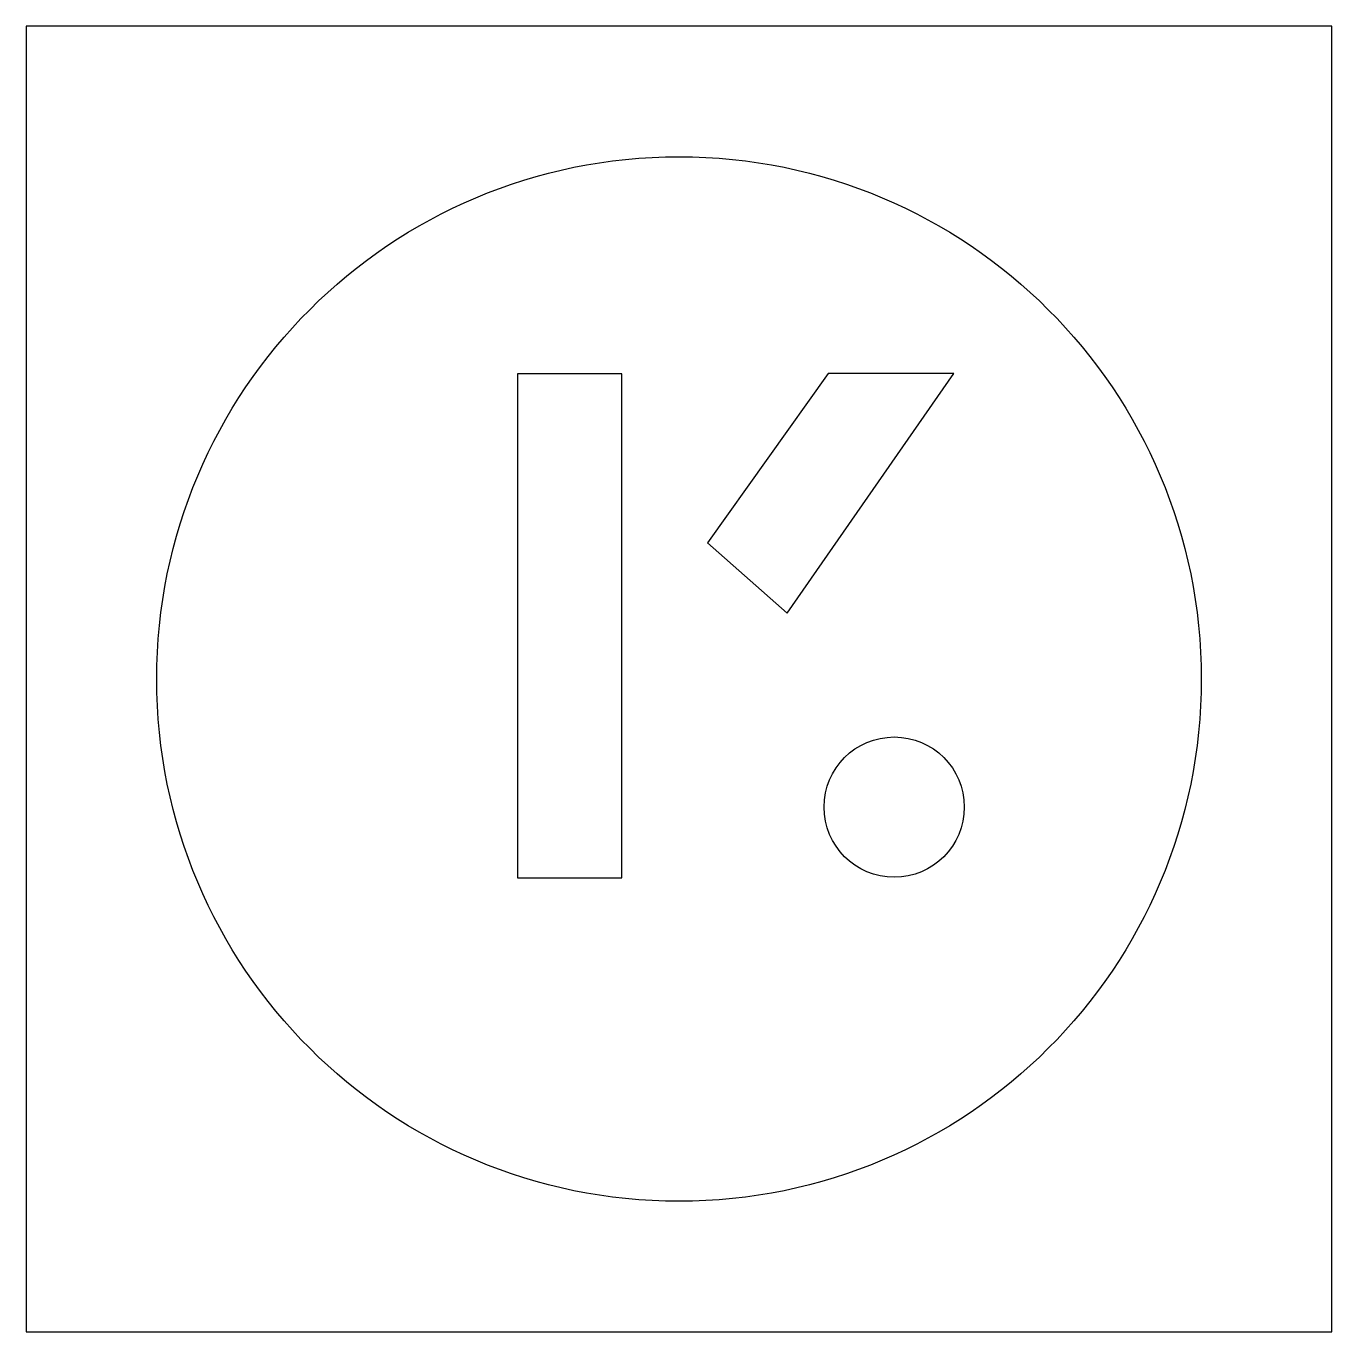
# Model space of a CAD drawing. Header units: millimetres. Extents: x 0 to 100, y 0 to 100.
import ezdxf

# ---------------------------------------------------------------- set-up
doc = ezdxf.new("R2010")
doc.units = ezdxf.units.MM
doc.layers.get('0').update_dxf_attribs({"linetype": 'CONTINUOUS'})

msp = doc.modelspace()

# ---------------------------------------------------------------- linework, layer by layer
for points in [[(100, 100), (0, 100), (0, 0), (100, 0)], [(100, 100), (0, 100), (0, 0), (100, 0)], [(45.62, 73.37), (37.62, 73.37), (37.62, 34.76), (45.62, 34.76)], [(61.43, 73.4), (52.19, 60.42), (58.29, 55.05), (71.05, 73.4)]]:
    msp.add_lwpolyline(points, close=True)
for centre, radius in [((50, 50), 40), ((50, 50), 40), ((66.48, 40.19), 5.37)]:
    msp.add_circle(centre, radius)

doc.saveas('drawing.dxf')
